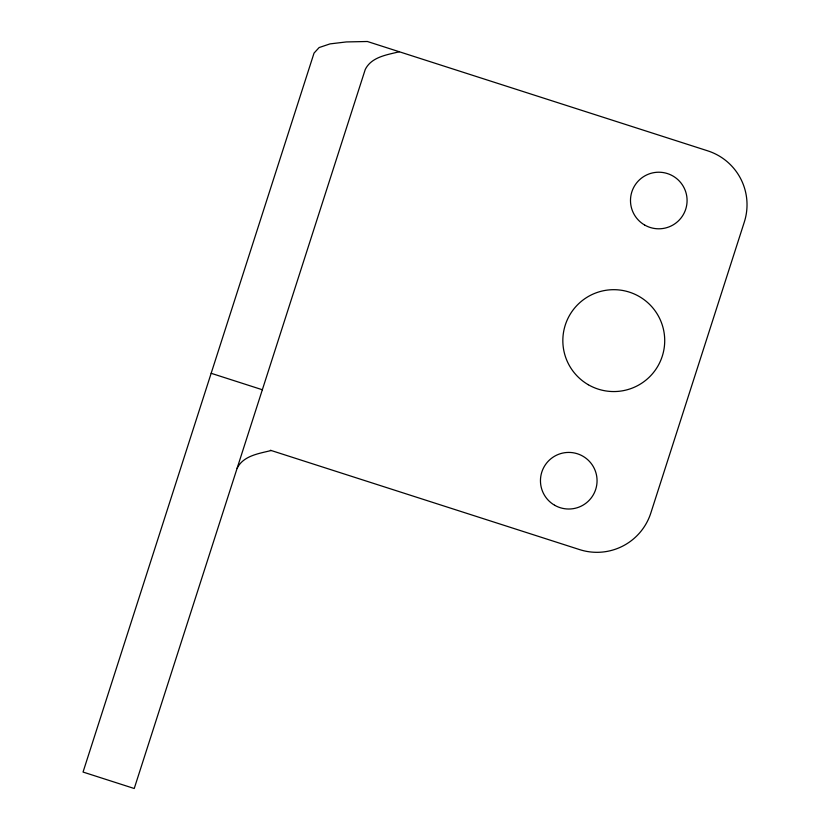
<?xml version="1.0" encoding="UTF-8"?>
<svg xmlns="http://www.w3.org/2000/svg" width="830" height="830" viewBox="0 0 830 830"><rect width="100%" height="100%" fill="white"/><g stroke="black" fill="none" stroke-linecap="round" stroke-linejoin="round"><path stroke-width="1.25" d="M237.11 468.317C243.242 455.66 258.97 453.564 271.213 450.514M399.323 51.761C387.081 54.811 371.352 56.897 365.221 69.564L134.232 788.5L83.042 772.056L314.031 53.11L319.114 47.559L330.05 43.886L346.369 41.936L367.389 41.5L707.741 150.853A56.596 56.596 0 0 1 744.313 222.046L650.824 513.033A56.596 56.596 0 0 1 579.62 549.605L270.404 450.254M211.162 373.303L262.353 389.747M644.64 225.023A28.303 28.303 0 0 0 687.084 200.518A28.303 28.303 0 0 0 644.64 176.001A28.303 28.303 0 0 0 644.64 225.023M588.304 384.736A50.941 50.941 0 0 0 664.716 340.622A50.941 50.941 0 0 0 588.304 296.507A50.941 50.941 0 0 0 588.304 384.736M554.606 505.231A28.303 28.303 0 0 0 597.061 480.715A28.303 28.303 0 0 0 554.606 456.21A28.303 28.303 0 0 0 554.606 505.231"/></g></svg>
